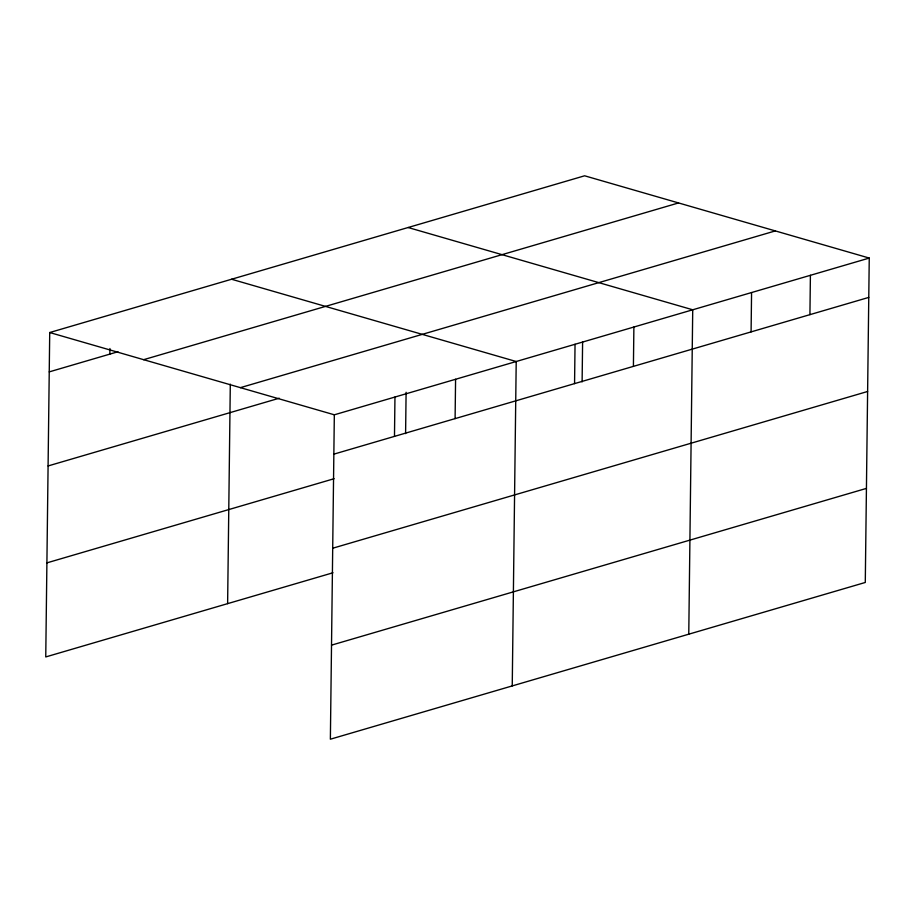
<?xml version="1.0" encoding="UTF-8"?>
<svg xmlns="http://www.w3.org/2000/svg" width="915" height="915" viewBox="0 0 915 915"><rect width="100%" height="100%" fill="white"/><g stroke="black" fill="none" stroke-linecap="round" stroke-linejoin="round"><path stroke-width="1.37" d="M869.25 258.064L334.33 414.804L330.372 739.206L865.281 582.466L869.25 258.064L584.628 175.794L49.719 332.534L45.75 656.936L332.991 572.767M109.857 354.116L109.926 348.501M227.618 603.648L230.306 384.151M394.479 436.386L394.96 397.041M405.597 433.619L406.1 392.283M455.098 418.624L455.579 379.279M512.24 685.918L516.209 361.517L231.587 279.247M574.563 383.614L575.043 344.269M582.112 381.898L582.603 341.993M633.409 366.377L633.889 327.032M688.766 634.187L692.724 309.785L408.113 227.515M751.089 331.893L751.57 292.548M809.924 314.646L810.404 275.301M49.238 371.879L117.944 351.749M143.632 359.687L678.553 202.936M240.405 387.651L775.325 230.912M48.083 465.952L279.224 398.219M333.849 454.149L868.77 297.409M46.894 562.874L334.135 478.705M332.705 548.222L867.614 391.483M331.516 645.144L866.436 488.393M49.719 332.534L334.33 414.804"/></g></svg>
